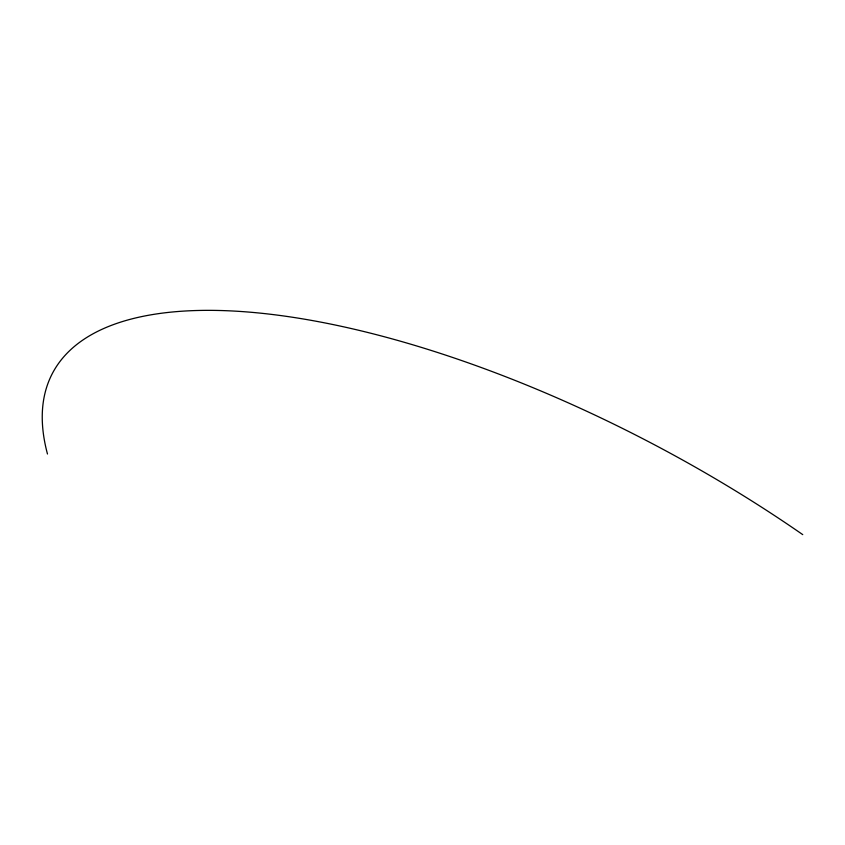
<?xml version="1.0" encoding="UTF-8"?>
<svg xmlns="http://www.w3.org/2000/svg" width="845" height="845" viewBox="0 0 845 845"><rect width="100%" height="100%" fill="white"/><g stroke="black" fill="none" stroke-linecap="round" stroke-linejoin="round"><path stroke-width="1.27" d="M47.478 454.008A570.206 219.13 28 0 1 263.196 313.442A570.206 219.13 28 0 1 802.75 534.631"/></g></svg>
